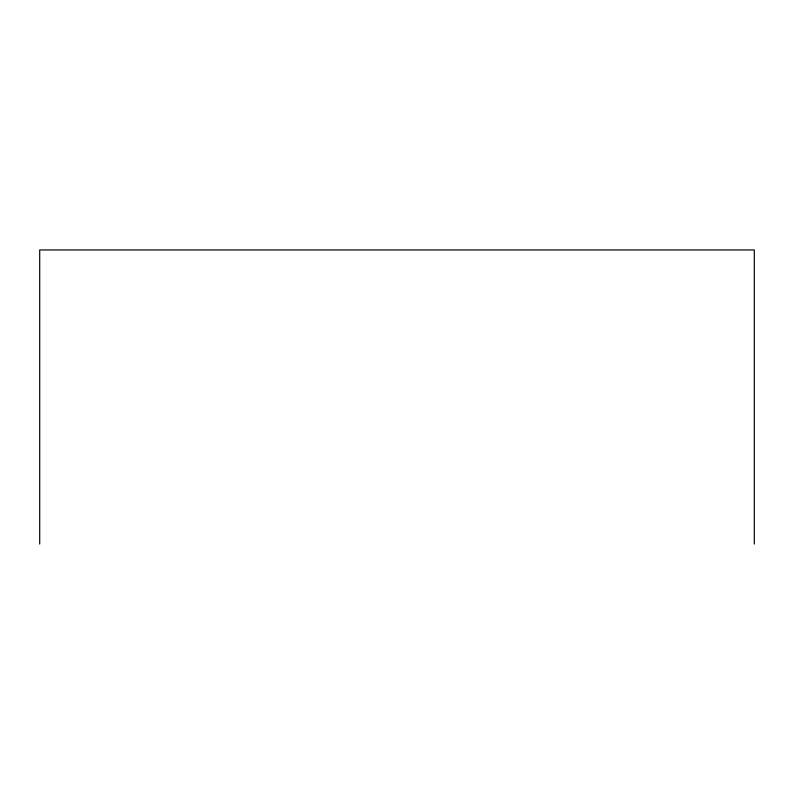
<?xml version="1.0" encoding="UTF-8"?>
<svg xmlns="http://www.w3.org/2000/svg" width="794" height="794" viewBox="0 0 794 794"><rect width="100%" height="100%" fill="white"/><g stroke="black" fill="none" stroke-linecap="round" stroke-linejoin="round"><path stroke-width="1.19" d="M754.3 544.049L754.3 249.951L39.7 249.951L39.7 544.049"/></g></svg>
